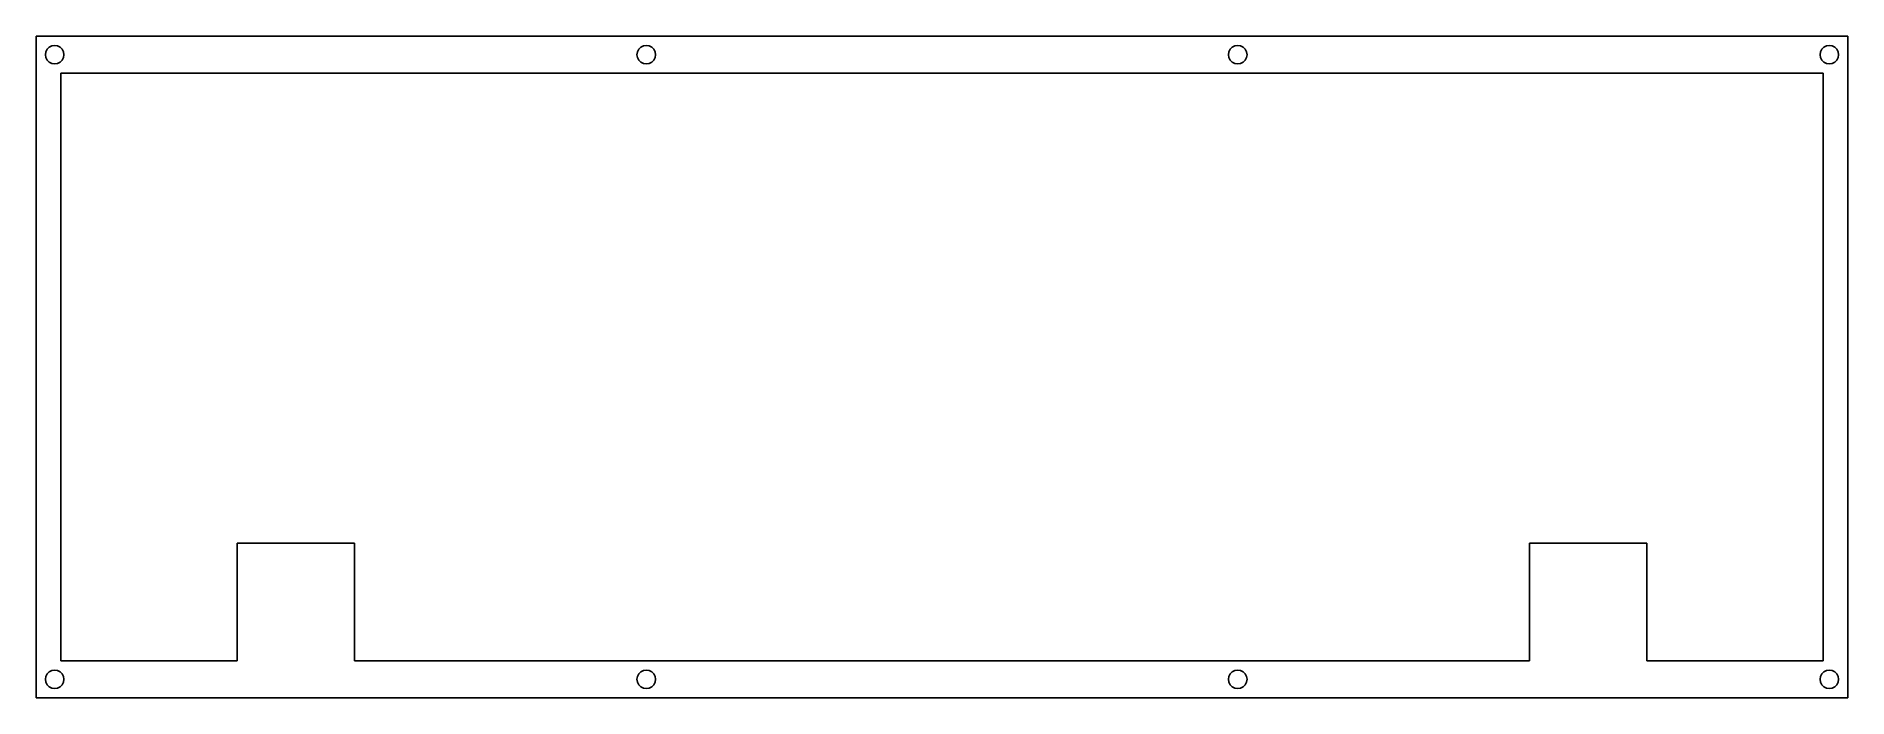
# Model space of a CAD drawing. Extents: x 0 to 294, y 0 to 107.
import ezdxf

# ---------------------------------------------------------------- set-up
doc = ezdxf.new("R2010")
doc.units = 0
doc.layers.get('0').update_dxf_attribs({"linetype": 'CONTINUOUS'})

msp = doc.modelspace()

# ---------------------------------------------------------------- linework, layer by layer
at = {"color": 0}
for p, q in [((0.09371, 107.344), (293.844, 107.344)), ((0.09371, 0.09371), (0.09371, 107.344)), ((2.6293, 105.77), (2.21175, 105.558)), ((3.0937, 105.843), (2.6293, 105.77)), ((3.55671, 105.77), (3.0937, 105.843)), ((3.97425, 105.558), (3.55671, 105.77)), ((98.5464, 105.77), (98.1287, 105.558)), ((99.0106, 105.843), (98.5464, 105.77)), ((99.4738, 105.77), (99.0106, 105.843)), ((99.8911, 105.558), (99.4738, 105.77)), ((194.463, 105.77), (194.046, 105.558)), ((194.928, 105.843), (194.463, 105.77)), ((195.391, 105.77), (194.928, 105.843)), ((195.808, 105.558), (195.391, 105.77)), ((290.38, 105.77), (289.963, 105.558)), ((290.844, 105.843), (290.38, 105.77)), ((291.308, 105.77), (290.844, 105.843)), ((291.725, 105.558), (291.308, 105.77)), ((293.844, 107.344), (293.844, 0.09371)), ((1.66743, 104.808), (1.59301, 104.344)), ((1.59301, 104.344), (1.66743, 103.881)), ((1.87965, 105.226), (1.66743, 104.808)), ((1.66743, 103.881), (1.87965, 103.463)), ((2.21175, 105.558), (1.87965, 105.226)), ((1.87965, 103.463), (2.21175, 103.131)), ((2.21175, 103.131), (2.6293, 102.917)), ((2.6293, 102.917), (3.0937, 102.843)), ((3.0937, 102.843), (3.55671, 102.917)), ((3.55671, 102.917), (3.97425, 103.131)), ((4.30636, 105.226), (3.97425, 105.558)), ((3.97425, 103.131), (4.30636, 103.463)), ((4.51997, 104.808), (4.30636, 105.226)), ((4.30636, 103.463), (4.51997, 103.881)), ((4.59437, 104.344), (4.51997, 104.808)), ((4.51997, 103.881), (4.59437, 104.344)), ((97.5843, 104.808), (97.5113, 104.344)), ((97.5113, 104.344), (97.5843, 103.881)), ((97.7967, 105.226), (97.5843, 104.808)), ((97.5843, 103.881), (97.7967, 103.463)), ((98.1287, 105.558), (97.7967, 105.226)), ((97.7967, 103.463), (98.1287, 103.131)), ((98.1287, 103.131), (98.5464, 102.917)), ((98.5464, 102.917), (99.0106, 102.843)), ((99.0106, 102.843), (99.4738, 102.917)), ((99.4738, 102.917), (99.8911, 103.131)), ((100.223, 105.226), (99.8911, 105.558)), ((99.8911, 103.131), (100.223, 103.463)), ((100.437, 104.808), (100.223, 105.226)), ((100.223, 103.463), (100.437, 103.881)), ((100.511, 104.344), (100.437, 104.808)), ((100.437, 103.881), (100.511, 104.344)), ((193.501, 104.808), (193.428, 104.344)), ((193.428, 104.344), (193.501, 103.881)), ((193.713, 105.226), (193.501, 104.808)), ((193.501, 103.881), (193.713, 103.463)), ((194.046, 105.558), (193.713, 105.226)), ((193.713, 103.463), (194.046, 103.131)), ((194.046, 103.131), (194.463, 102.917)), ((194.463, 102.917), (194.928, 102.843)), ((194.928, 102.843), (195.391, 102.917)), ((195.391, 102.917), (195.808, 103.131)), ((196.14, 105.226), (195.808, 105.558)), ((195.808, 103.131), (196.14, 103.463)), ((196.354, 104.808), (196.14, 105.226)), ((196.14, 103.463), (196.354, 103.881)), ((196.428, 104.344), (196.354, 104.808)), ((196.354, 103.881), (196.428, 104.344)), ((289.418, 104.808), (289.345, 104.344)), ((289.345, 104.344), (289.418, 103.881)), ((289.631, 105.226), (289.418, 104.808)), ((289.418, 103.881), (289.631, 103.463)), ((289.963, 105.558), (289.631, 105.226)), ((289.631, 103.463), (289.963, 103.131)), ((289.963, 103.131), (290.38, 102.917)), ((290.38, 102.917), (290.844, 102.843)), ((290.844, 102.843), (291.308, 102.917)), ((291.308, 102.917), (291.725, 103.131)), ((292.057, 105.226), (291.725, 105.558)), ((291.725, 103.131), (292.057, 103.463)), ((292.271, 104.808), (292.057, 105.226)), ((292.057, 103.463), (292.271, 103.881)), ((292.345, 104.344), (292.271, 104.808)), ((292.271, 103.881), (292.345, 104.344)), ((4.09141, 101.345), (4.09141, 82.2925)), ((289.844, 101.345), (4.09141, 101.345)), ((289.844, 6.09367), (289.844, 101.345)), ((4.09141, 82.2925), (4.09279, 82.2925)), ((4.09279, 82.2925), (4.09279, 63.2449)), ((4.09279, 63.2449), (4.09141, 63.2449)), ((4.09141, 63.2449), (4.09141, 25.1423)), ((4.09141, 25.1423), (4.09279, 25.1423)), ((4.09279, 25.1423), (4.09279, 6.09367)), ((32.6692, 6.09367), (32.6692, 25.1423)), ((32.6692, 25.1423), (51.7179, 25.1423)), ((51.7179, 25.1423), (51.7179, 6.09367)), ((242.219, 6.09367), (242.219, 25.1423)), ((242.219, 25.1423), (261.268, 25.1423)), ((261.268, 25.1423), (261.268, 6.09367)), ((4.09279, 6.09367), (32.6692, 6.09367)), ((51.7179, 6.09367), (242.219, 6.09367)), ((261.268, 6.09367), (289.844, 6.09367)), ((1.66743, 3.55671), (1.59301, 3.0937)), ((1.59301, 3.0937), (1.66743, 2.6293)), ((1.87965, 3.97425), (1.66743, 3.55671)), ((2.21175, 4.30636), (1.87965, 3.97425)), ((2.6293, 4.51997), (2.21175, 4.30636)), ((3.0937, 4.59299), (2.6293, 4.51997)), ((3.55671, 4.51997), (3.0937, 4.59299)), ((3.97425, 4.30636), (3.55671, 4.51997)), ((4.30636, 3.97425), (3.97425, 4.30636)), ((4.51997, 3.55671), (4.30636, 3.97425)), ((4.59437, 3.0937), (4.51997, 3.55671)), ((4.51997, 2.6293), (4.59437, 3.0937)), ((97.5843, 3.55671), (97.5113, 3.0937)), ((97.5113, 3.0937), (97.5843, 2.6293)), ((97.7967, 3.97425), (97.5843, 3.55671)), ((98.1287, 4.30636), (97.7967, 3.97425)), ((98.5464, 4.51997), (98.1287, 4.30636)), ((99.0106, 4.59299), (98.5464, 4.51997)), ((99.4738, 4.51997), (99.0106, 4.59299)), ((99.8911, 4.30636), (99.4738, 4.51997)), ((100.223, 3.97425), (99.8911, 4.30636)), ((100.437, 3.55671), (100.223, 3.97425)), ((100.511, 3.0937), (100.437, 3.55671)), ((100.437, 2.6293), (100.511, 3.0937)), ((193.501, 3.55671), (193.428, 3.0937)), ((193.428, 3.0937), (193.501, 2.6293)), ((193.713, 3.97425), (193.501, 3.55671)), ((194.046, 4.30636), (193.713, 3.97425)), ((194.463, 4.51997), (194.046, 4.30636)), ((194.928, 4.59299), (194.463, 4.51997)), ((195.391, 4.51997), (194.928, 4.59299)), ((195.808, 4.30636), (195.391, 4.51997)), ((196.14, 3.97425), (195.808, 4.30636)), ((196.354, 3.55671), (196.14, 3.97425)), ((196.428, 3.0937), (196.354, 3.55671)), ((196.354, 2.6293), (196.428, 3.0937)), ((289.418, 3.55671), (289.345, 3.0937)), ((289.345, 3.0937), (289.418, 2.6293)), ((289.631, 3.97425), (289.418, 3.55671)), ((289.963, 4.30636), (289.631, 3.97425)), ((290.38, 4.51997), (289.963, 4.30636)), ((290.844, 4.59299), (290.38, 4.51997)), ((291.308, 4.51997), (290.844, 4.59299)), ((291.725, 4.30636), (291.308, 4.51997)), ((292.057, 3.97425), (291.725, 4.30636)), ((292.271, 3.55671), (292.057, 3.97425)), ((292.345, 3.0937), (292.271, 3.55671)), ((292.271, 2.6293), (292.345, 3.0937)), ((293.844, 0.09371), (0.09371, 0.09371)), ((1.66743, 2.6293), (1.87965, 2.21175)), ((1.87965, 2.21175), (2.21175, 1.87965)), ((2.21175, 1.87965), (2.6293, 1.66605)), ((2.6293, 1.66605), (3.0937, 1.59301)), ((3.0937, 1.59301), (3.55671, 1.66605)), ((3.55671, 1.66605), (3.97425, 1.87965)), ((3.97425, 1.87965), (4.30636, 2.21175)), ((4.30636, 2.21175), (4.51997, 2.6293)), ((97.5843, 2.6293), (97.7967, 2.21175)), ((97.7967, 2.21175), (98.1287, 1.87965)), ((98.1287, 1.87965), (98.5464, 1.66605)), ((98.5464, 1.66605), (99.0106, 1.59301)), ((99.0106, 1.59301), (99.4738, 1.66605)), ((99.4738, 1.66605), (99.8911, 1.87965)), ((99.8911, 1.87965), (100.223, 2.21175)), ((100.223, 2.21175), (100.437, 2.6293)), ((193.501, 2.6293), (193.713, 2.21175)), ((193.713, 2.21175), (194.046, 1.87965)), ((194.046, 1.87965), (194.463, 1.66605)), ((194.463, 1.66605), (194.928, 1.59301)), ((194.928, 1.59301), (195.391, 1.66605)), ((195.391, 1.66605), (195.808, 1.87965)), ((195.808, 1.87965), (196.14, 2.21175)), ((196.14, 2.21175), (196.354, 2.6293)), ((289.418, 2.6293), (289.631, 2.21175)), ((289.631, 2.21175), (289.963, 1.87965)), ((289.963, 1.87965), (290.38, 1.66605)), ((290.38, 1.66605), (290.844, 1.59301)), ((290.844, 1.59301), (291.308, 1.66605)), ((291.308, 1.66605), (291.725, 1.87965)), ((291.725, 1.87965), (292.057, 2.21175)), ((292.057, 2.21175), (292.271, 2.6293))]:
    msp.add_line(p, q, dxfattribs=at)

doc.saveas('drawing.dxf')
